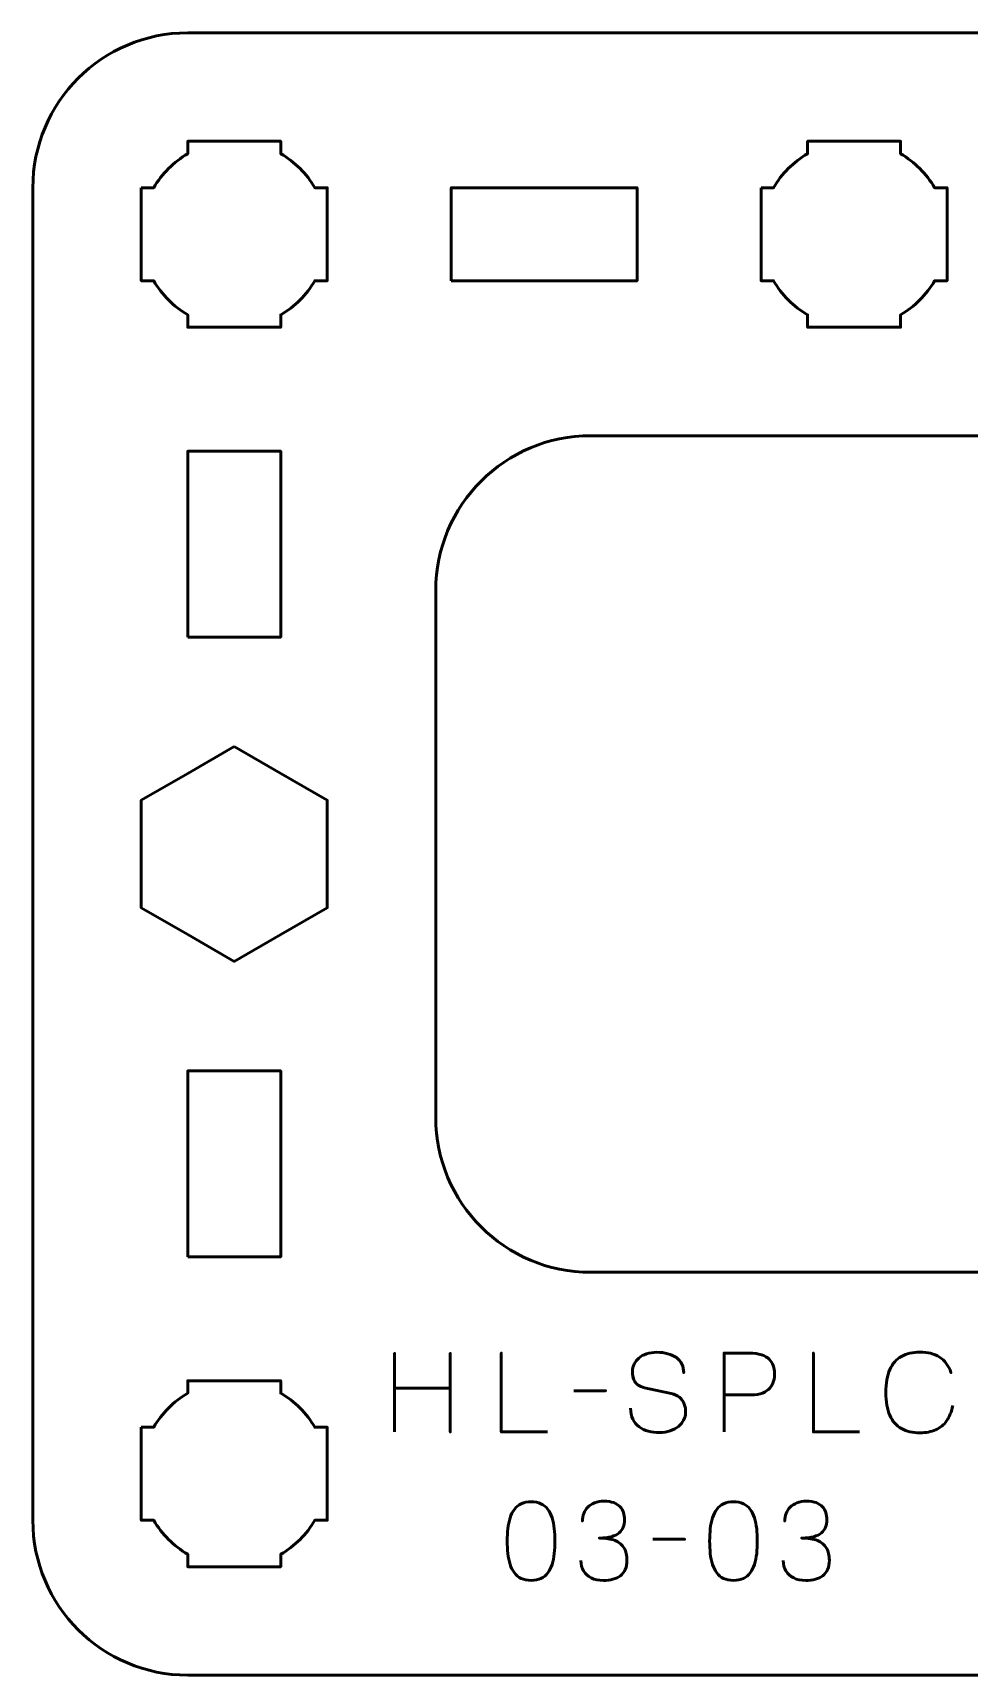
# Model space of a CAD drawing. Header units: centimetres. Extents: x -13.15 to -7.85, y -17.5 to -12.2.
# Drawn here: x -13.15 to -10.13, y -17.5 to -12.2 of the extents above; entities that cross this region are included whole.
import ezdxf

# ---------------------------------------------------------------- set-up
doc = ezdxf.new("R2010")
doc.units = ezdxf.units.CM
doc.header["$MEASUREMENT"] = 0
doc.layers.add('Layer 1', color=7, linetype='Continuous')

msp = doc.modelspace()

# ---------------------------------------------------------------- linework, layer by layer
at = {"layer": 'Layer 1', "lineweight": 53}
for points in [[(-12.65, -14.15), (-12.35, -14.15), (-12.35, -13.55), (-12.65, -13.55), (-12.65, -14.15)], [(-12.65, -16.15), (-12.35, -16.15), (-12.35, -15.55), (-12.65, -15.55), (-12.65, -16.15)]]:
    msp.add_lwpolyline(points, close=True, dxfattribs=at)
for points, knots in [([(-13.15, -17), (-13.15, -17), (-13.15, -12.7), (-13.15, -12.7), (-13.15, -12.7), (-13.15, -12.42391), (-12.92609, -12.2), (-12.65, -12.2), (-12.65, -12.2), (-12.65, -12.2), (-8.35, -12.2), (-8.35, -12.2), (-8.35, -12.2), (-8.07391, -12.2), (-7.85, -12.42391), (-7.85, -12.7), (-7.85, -12.7), (-7.85, -12.7), (-7.85, -17), (-7.85, -17), (-7.85, -17), (-7.85, -17.27609), (-8.07391, -17.5), (-8.35, -17.5), (-8.35, -17.5), (-8.35, -17.5), (-9.35, -17.5), (-9.35, -17.5), (-9.35, -17.5), (-9.35, -17.5), (-9.35, -17.035), (-9.35, -17.035), (-9.35, -17.035), (-9.35, -17.035), (-9.31, -17.035), (-9.31, -17.035), (-9.31, -17.035), (-9.31, -17.035), (-9.31, -16.935), (-9.31, -16.935), (-9.31, -16.935), (-9.31, -16.935), (-9.45, -16.935), (-9.45, -16.935), (-9.45, -16.935), (-9.45, -16.935), (-9.45, -16.2), (-9.45, -16.2), (-9.45, -16.2), (-9.45, -16.2), (-9.15, -16.2), (-9.15, -16.2), (-9.15, -16.2), (-9.15, -16.2), (-9.15, -16.935), (-9.15, -16.935), (-9.15, -16.935), (-9.15, -16.935), (-8.9, -16.935), (-8.9, -16.935), (-8.9, -16.935), (-8.9, -16.935), (-8.9, -15.8), (-8.9, -15.8), (-8.9, -15.8), (-8.9, -15.8), (-9.15, -15.8), (-9.15, -15.8), (-9.15, -15.8), (-9.15, -15.8), (-9.15, -14), (-9.15, -14), (-9.15, -14), (-9.15, -13.72391), (-9.37391, -13.5), (-9.65, -13.5), (-9.65, -13.5), (-9.65, -13.5), (-11.35, -13.5), (-11.35, -13.5), (-11.35, -13.5), (-11.62609, -13.5), (-11.85, -13.72391), (-11.85, -14), (-11.85, -14), (-11.85, -14), (-11.85, -15.7), (-11.85, -15.7), (-11.85, -15.7), (-11.85, -15.97609), (-11.62609, -16.2), (-11.35, -16.2), (-11.35, -16.2), (-11.35, -16.2), (-9.65, -16.2), (-9.65, -16.2), (-9.65, -16.2), (-9.65, -16.2), (-9.55, -16.2), (-9.55, -16.2), (-9.55, -16.2), (-9.55, -16.2), (-9.55, -16.935), (-9.55, -16.935), (-9.55, -16.935), (-9.55, -16.935), (-9.69, -16.935), (-9.69, -16.935), (-9.69, -16.935), (-9.69, -16.935), (-9.69, -17.035), (-9.69, -17.035), (-9.69, -17.035), (-9.69, -17.035), (-9.65, -17.035), (-9.65, -17.035), (-9.65, -17.035), (-9.65, -17.035), (-9.65, -17.5), (-9.65, -17.5), (-9.65, -17.5), (-9.65, -17.5), (-12.65, -17.5), (-12.65, -17.5), (-12.65, -17.5), (-12.92609, -17.5), (-13.15, -17.27609), (-13.15, -17)], [0, 0, 0, 0, 0.03125, 0.03125, 0.03125, 0.03125, 0.0625, 0.0625, 0.0625, 0.0625, 0.09375, 0.09375, 0.09375, 0.09375, 0.125, 0.125, 0.125, 0.125, 0.15625, 0.15625, 0.15625, 0.15625, 0.1875, 0.1875, 0.1875, 0.1875, 0.21875, 0.21875, 0.21875, 0.21875, 0.25, 0.25, 0.25, 0.25, 0.28125, 0.28125, 0.28125, 0.28125, 0.3125, 0.3125, 0.3125, 0.3125, 0.34375, 0.34375, 0.34375, 0.34375, 0.375, 0.375, 0.375, 0.375, 0.40625, 0.40625, 0.40625, 0.40625, 0.4375, 0.4375, 0.4375, 0.4375, 0.46875, 0.46875, 0.46875, 0.46875, 0.5, 0.5, 0.5, 0.5, 0.53125, 0.53125, 0.53125, 0.53125, 0.5625, 0.5625, 0.5625, 0.5625, 0.59375, 0.59375, 0.59375, 0.59375, 0.625, 0.625, 0.625, 0.625, 0.65625, 0.65625, 0.65625, 0.65625, 0.6875, 0.6875, 0.6875, 0.6875, 0.71875, 0.71875, 0.71875, 0.71875, 0.75, 0.75, 0.75, 0.75, 0.78125, 0.78125, 0.78125, 0.78125, 0.8125, 0.8125, 0.8125, 0.8125, 0.84375, 0.84375, 0.84375, 0.84375, 0.875, 0.875, 0.875, 0.875, 0.90625, 0.90625, 0.90625, 0.90625, 0.9375, 0.9375, 0.9375, 0.9375, 0.96875, 0.96875, 0.96875, 0.96875, 1, 1, 1, 1]), ([(-12.8, -12.7), (-12.8, -12.7), (-12.75985, -12.7), (-12.75985, -12.7), (-12.75985, -12.7), (-12.7335, -12.65447), (-12.69553, -12.6165), (-12.65, -12.59015), (-12.65, -12.59015), (-12.65, -12.59015), (-12.65, -12.55), (-12.65, -12.55), (-12.65, -12.55), (-12.65, -12.55), (-12.5, -12.55), (-12.5, -12.55), (-12.5, -12.55), (-12.5, -12.55), (-12.35, -12.55), (-12.35, -12.55), (-12.35, -12.55), (-12.35, -12.55), (-12.35, -12.59015), (-12.35, -12.59015), (-12.35, -12.59015), (-12.30447, -12.6165), (-12.2665, -12.65447), (-12.24015, -12.7), (-12.24015, -12.7), (-12.24015, -12.7), (-12.2, -12.7), (-12.2, -12.7), (-12.2, -12.7), (-12.2, -12.7), (-12.2, -12.85), (-12.2, -12.85), (-12.2, -12.85), (-12.2, -12.85), (-12.2, -13), (-12.2, -13), (-12.2, -13), (-12.2, -13), (-12.24015, -13), (-12.24015, -13), (-12.24015, -13), (-12.2665, -13.04553), (-12.30447, -13.0835), (-12.35, -13.10985), (-12.35, -13.10985), (-12.35, -13.10985), (-12.35, -13.15), (-12.35, -13.15), (-12.35, -13.15), (-12.35, -13.15), (-12.5, -13.15), (-12.5, -13.15), (-12.5, -13.15), (-12.5, -13.15), (-12.65, -13.15), (-12.65, -13.15), (-12.65, -13.15), (-12.65, -13.15), (-12.65, -13.10985), (-12.65, -13.10985), (-12.65, -13.10985), (-12.69553, -13.0835), (-12.7335, -13.04553), (-12.75985, -13), (-12.75985, -13), (-12.75985, -13), (-12.8, -13), (-12.8, -13), (-12.8, -13), (-12.8, -13), (-12.8, -12.85), (-12.8, -12.85), (-12.8, -12.85), (-12.8, -12.85), (-12.8, -12.7), (-12.8, -12.7)], [0, 0, 0, 0, 0.05, 0.05, 0.05, 0.05, 0.1, 0.1, 0.1, 0.1, 0.15, 0.15, 0.15, 0.15, 0.2, 0.2, 0.2, 0.2, 0.25, 0.25, 0.25, 0.25, 0.3, 0.3, 0.3, 0.3, 0.35, 0.35, 0.35, 0.35, 0.4, 0.4, 0.4, 0.4, 0.45, 0.45, 0.45, 0.45, 0.5, 0.5, 0.5, 0.5, 0.55, 0.55, 0.55, 0.55, 0.6, 0.6, 0.6, 0.6, 0.65, 0.65, 0.65, 0.65, 0.7, 0.7, 0.7, 0.7, 0.75, 0.75, 0.75, 0.75, 0.8, 0.8, 0.8, 0.8, 0.85, 0.85, 0.85, 0.85, 0.9, 0.9, 0.9, 0.9, 0.95, 0.95, 0.95, 0.95, 1, 1, 1, 1]), ([(-10.8, -12.7), (-10.8, -12.7), (-10.75985, -12.7), (-10.75985, -12.7), (-10.75985, -12.7), (-10.7335, -12.65447), (-10.69553, -12.6165), (-10.65, -12.59015), (-10.65, -12.59015), (-10.65, -12.59015), (-10.65, -12.55), (-10.65, -12.55), (-10.65, -12.55), (-10.65, -12.55), (-10.5, -12.55), (-10.5, -12.55), (-10.5, -12.55), (-10.5, -12.55), (-10.35, -12.55), (-10.35, -12.55), (-10.35, -12.55), (-10.35, -12.55), (-10.35, -12.59015), (-10.35, -12.59015), (-10.35, -12.59015), (-10.30447, -12.6165), (-10.2665, -12.65447), (-10.24015, -12.7), (-10.24015, -12.7), (-10.24015, -12.7), (-10.2, -12.7), (-10.2, -12.7), (-10.2, -12.7), (-10.2, -12.7), (-10.2, -12.85), (-10.2, -12.85), (-10.2, -12.85), (-10.2, -12.85), (-10.2, -13), (-10.2, -13), (-10.2, -13), (-10.2, -13), (-10.24015, -13), (-10.24015, -13), (-10.24015, -13), (-10.2665, -13.04553), (-10.30447, -13.0835), (-10.35, -13.10985), (-10.35, -13.10985), (-10.35, -13.10985), (-10.35, -13.15), (-10.35, -13.15), (-10.35, -13.15), (-10.35, -13.15), (-10.5, -13.15), (-10.5, -13.15), (-10.5, -13.15), (-10.5, -13.15), (-10.65, -13.15), (-10.65, -13.15), (-10.65, -13.15), (-10.65, -13.15), (-10.65, -13.10985), (-10.65, -13.10985), (-10.65, -13.10985), (-10.69553, -13.0835), (-10.7335, -13.04553), (-10.75985, -13), (-10.75985, -13), (-10.75985, -13), (-10.8, -13), (-10.8, -13), (-10.8, -13), (-10.8, -13), (-10.8, -12.85), (-10.8, -12.85), (-10.8, -12.85), (-10.8, -12.85), (-10.8, -12.7), (-10.8, -12.7)], [0, 0, 0, 0, 0.05, 0.05, 0.05, 0.05, 0.1, 0.1, 0.1, 0.1, 0.15, 0.15, 0.15, 0.15, 0.2, 0.2, 0.2, 0.2, 0.25, 0.25, 0.25, 0.25, 0.3, 0.3, 0.3, 0.3, 0.35, 0.35, 0.35, 0.35, 0.4, 0.4, 0.4, 0.4, 0.45, 0.45, 0.45, 0.45, 0.5, 0.5, 0.5, 0.5, 0.55, 0.55, 0.55, 0.55, 0.6, 0.6, 0.6, 0.6, 0.65, 0.65, 0.65, 0.65, 0.7, 0.7, 0.7, 0.7, 0.75, 0.75, 0.75, 0.75, 0.8, 0.8, 0.8, 0.8, 0.85, 0.85, 0.85, 0.85, 0.9, 0.9, 0.9, 0.9, 0.95, 0.95, 0.95, 0.95, 1, 1, 1, 1]), ([(-11.8, -13), (-11.8, -13), (-11.8, -12.7), (-11.8, -12.7), (-11.8, -12.7), (-11.8, -12.7), (-11.2, -12.7), (-11.2, -12.7), (-11.2, -12.7), (-11.2, -12.7), (-11.2, -13), (-11.2, -13), (-11.2, -13), (-11.2, -13), (-11.8, -13), (-11.8, -13)], [0, 0, 0, 0, 0.25, 0.25, 0.25, 0.25, 0.5, 0.5, 0.5, 0.5, 0.75, 0.75, 0.75, 0.75, 1, 1, 1, 1]), ([(-12.5, -14.50359), (-12.5, -14.50359), (-12.35, -14.59019), (-12.35, -14.59019), (-12.35, -14.59019), (-12.35, -14.59019), (-12.2, -14.67679), (-12.2, -14.67679), (-12.2, -14.67679), (-12.2, -14.67679), (-12.2, -14.85), (-12.2, -14.85), (-12.2, -14.85), (-12.2, -14.85), (-12.2, -15.02321), (-12.2, -15.02321), (-12.2, -15.02321), (-12.2, -15.02321), (-12.35, -15.10981), (-12.35, -15.10981), (-12.35, -15.10981), (-12.35, -15.10981), (-12.5, -15.19641), (-12.5, -15.19641), (-12.5, -15.19641), (-12.5, -15.19641), (-12.65, -15.10981), (-12.65, -15.10981), (-12.65, -15.10981), (-12.65, -15.10981), (-12.8, -15.02321), (-12.8, -15.02321), (-12.8, -15.02321), (-12.8, -15.02321), (-12.8, -14.85), (-12.8, -14.85), (-12.8, -14.85), (-12.8, -14.85), (-12.8, -14.67679), (-12.8, -14.67679), (-12.8, -14.67679), (-12.8, -14.67679), (-12.65, -14.59019), (-12.65, -14.59019), (-12.65, -14.59019), (-12.65, -14.59019), (-12.5, -14.50359), (-12.5, -14.50359)], [0, 0, 0, 0, 0.0833333, 0.0833333, 0.0833333, 0.0833333, 0.1666667, 0.1666667, 0.1666667, 0.1666667, 0.25, 0.25, 0.25, 0.25, 0.3333333, 0.3333333, 0.3333333, 0.3333333, 0.4166667, 0.4166667, 0.4166667, 0.4166667, 0.5, 0.5, 0.5, 0.5, 0.5833333, 0.5833333, 0.5833333, 0.5833333, 0.6666667, 0.6666667, 0.6666667, 0.6666667, 0.75, 0.75, 0.75, 0.75, 0.8333333, 0.8333333, 0.8333333, 0.8333333, 0.9166667, 0.9166667, 0.9166667, 0.9166667, 1, 1, 1, 1]), ([(-12.8, -16.7), (-12.8, -16.7), (-12.75985, -16.7), (-12.75985, -16.7), (-12.75985, -16.7), (-12.7335, -16.65447), (-12.69553, -16.6165), (-12.65, -16.59015), (-12.65, -16.59015), (-12.65, -16.59015), (-12.65, -16.55), (-12.65, -16.55), (-12.65, -16.55), (-12.65, -16.55), (-12.5, -16.55), (-12.5, -16.55), (-12.5, -16.55), (-12.5, -16.55), (-12.35, -16.55), (-12.35, -16.55), (-12.35, -16.55), (-12.35, -16.55), (-12.35, -16.59015), (-12.35, -16.59015), (-12.35, -16.59015), (-12.30447, -16.6165), (-12.2665, -16.65447), (-12.24015, -16.7), (-12.24015, -16.7), (-12.24015, -16.7), (-12.2, -16.7), (-12.2, -16.7), (-12.2, -16.7), (-12.2, -16.7), (-12.2, -16.85), (-12.2, -16.85), (-12.2, -16.85), (-12.2, -16.85), (-12.2, -17), (-12.2, -17), (-12.2, -17), (-12.2, -17), (-12.24015, -17), (-12.24015, -17), (-12.24015, -17), (-12.2665, -17.04553), (-12.30447, -17.0835), (-12.35, -17.10985), (-12.35, -17.10985), (-12.35, -17.10985), (-12.35, -17.15), (-12.35, -17.15), (-12.35, -17.15), (-12.35, -17.15), (-12.5, -17.15), (-12.5, -17.15), (-12.5, -17.15), (-12.5, -17.15), (-12.65, -17.15), (-12.65, -17.15), (-12.65, -17.15), (-12.65, -17.15), (-12.65, -17.10985), (-12.65, -17.10985), (-12.65, -17.10985), (-12.69553, -17.0835), (-12.7335, -17.04553), (-12.75985, -17), (-12.75985, -17), (-12.75985, -17), (-12.8, -17), (-12.8, -17), (-12.8, -17), (-12.8, -17), (-12.8, -16.85), (-12.8, -16.85), (-12.8, -16.85), (-12.8, -16.85), (-12.8, -16.7), (-12.8, -16.7)], [0, 0, 0, 0, 0.05, 0.05, 0.05, 0.05, 0.1, 0.1, 0.1, 0.1, 0.15, 0.15, 0.15, 0.15, 0.2, 0.2, 0.2, 0.2, 0.25, 0.25, 0.25, 0.25, 0.3, 0.3, 0.3, 0.3, 0.35, 0.35, 0.35, 0.35, 0.4, 0.4, 0.4, 0.4, 0.45, 0.45, 0.45, 0.45, 0.5, 0.5, 0.5, 0.5, 0.55, 0.55, 0.55, 0.55, 0.6, 0.6, 0.6, 0.6, 0.65, 0.65, 0.65, 0.65, 0.7, 0.7, 0.7, 0.7, 0.75, 0.75, 0.75, 0.75, 0.8, 0.8, 0.8, 0.8, 0.85, 0.85, 0.85, 0.85, 0.9, 0.9, 0.9, 0.9, 0.95, 0.95, 0.95, 0.95, 1, 1, 1, 1])]:
    msp.add_open_spline(points, degree=3, knots=knots, dxfattribs=at)
at = {"layer": 'Layer 1', "color": 5, "lineweight": 53}
for points, knots in [([(-11.98253, -16.71494), (-11.98253, -16.71494), (-11.98253, -16.57418), (-11.98253, -16.57418), (-11.98253, -16.57418), (-11.98253, -16.57418), (-11.80296, -16.57418), (-11.80296, -16.57418), (-11.80296, -16.57418), (-11.80296, -16.57418), (-11.80296, -16.71494), (-11.80296, -16.71494), (-11.80296, -16.71494), (-11.80296, -16.71494), (-11.80296, -16.46094), (-11.80296, -16.46094), (-11.80296, -16.46094), (-11.80296, -16.46094), (-11.80296, -16.57418), (-11.80296, -16.57418), (-11.80296, -16.57418), (-11.80296, -16.57418), (-11.98253, -16.57418), (-11.98253, -16.57418), (-11.98253, -16.57418), (-11.98253, -16.57418), (-11.98253, -16.46094), (-11.98253, -16.46094), (-11.98253, -16.46094), (-11.98253, -16.46094), (-11.98253, -16.71494), (-11.98253, -16.71494)], [0, 0, 0, 0, 0.125, 0.125, 0.125, 0.125, 0.25, 0.25, 0.25, 0.25, 0.375, 0.375, 0.375, 0.375, 0.5, 0.5, 0.5, 0.5, 0.625, 0.625, 0.625, 0.625, 0.75, 0.75, 0.75, 0.75, 0.875, 0.875, 0.875, 0.875, 1, 1, 1, 1]), ([(-11.4897, -16.71494), (-11.4897, -16.71494), (-11.63822, -16.71494), (-11.63822, -16.71494), (-11.63822, -16.71494), (-11.63822, -16.71494), (-11.63822, -16.46059), (-11.63822, -16.46059), (-11.63822, -16.46059), (-11.63822, -16.46059), (-11.63822, -16.71494), (-11.63822, -16.71494), (-11.63822, -16.71494), (-11.63822, -16.71494), (-11.4897, -16.71494), (-11.4897, -16.71494)], [0, 0, 0, 0, 0.25, 0.25, 0.25, 0.25, 0.5, 0.5, 0.5, 0.5, 0.75, 0.75, 0.75, 0.75, 1, 1, 1, 1]), ([(-11.22123, -16.63803), (-11.22111, -16.65209), (-11.21864, -16.66414), (-11.2137, -16.67419), (-11.2137, -16.67419), (-11.20882, -16.68419), (-11.202, -16.69236), (-11.19342, -16.69871), (-11.19342, -16.69871), (-11.18478, -16.705), (-11.17484, -16.70965), (-11.16361, -16.71265), (-11.16361, -16.71265), (-11.15244, -16.71559), (-11.14044, -16.71706), (-11.12774, -16.71706), (-11.12774, -16.71706), (-11.11493, -16.717), (-11.1034, -16.71512), (-11.09311, -16.71153), (-11.09311, -16.71153), (-11.08288, -16.70794), (-11.07412, -16.70312), (-11.06677, -16.69707), (-11.06677, -16.69707), (-11.05948, -16.69101), (-11.05384, -16.68425), (-11.04984, -16.67672), (-11.04984, -16.67672), (-11.04584, -16.6692), (-11.04372, -16.66149), (-11.04343, -16.65356), (-11.04343, -16.65356), (-11.04308, -16.64315), (-11.0446, -16.63362), (-11.04796, -16.62504), (-11.04796, -16.62504), (-11.05131, -16.61646), (-11.05648, -16.60928), (-11.06348, -16.6034), (-11.06348, -16.6034), (-11.07042, -16.59752), (-11.07918, -16.59341), (-11.08964, -16.59111), (-11.08964, -16.59111), (-11.08964, -16.59111), (-11.17607, -16.57242), (-11.17607, -16.57242), (-11.17607, -16.57242), (-11.18419, -16.57071), (-11.19118, -16.56783), (-11.19695, -16.56383), (-11.19695, -16.56383), (-11.20271, -16.55978), (-11.20718, -16.55419), (-11.21023, -16.54702), (-11.21023, -16.54702), (-11.21329, -16.5399), (-11.21488, -16.53085), (-11.21488, -16.51985), (-11.21488, -16.51985), (-11.21488, -16.5115), (-11.21317, -16.50362), (-11.20971, -16.49622), (-11.20971, -16.49622), (-11.2063, -16.48881), (-11.20124, -16.48228), (-11.19459, -16.47652), (-11.19459, -16.47652), (-11.18795, -16.47082), (-11.17972, -16.46635), (-11.16996, -16.46311), (-11.16996, -16.46311), (-11.16014, -16.45982), (-11.14891, -16.45817), (-11.13621, -16.45812), (-11.13621, -16.45812), (-11.12345, -16.45812), (-11.11175, -16.45959), (-11.10105, -16.46253), (-11.10105, -16.46253), (-11.09041, -16.46547), (-11.08118, -16.4697), (-11.07341, -16.47534), (-11.07341, -16.47534), (-11.06565, -16.48099), (-11.05966, -16.48793), (-11.05554, -16.49604), (-11.05554, -16.49604), (-11.05142, -16.50421), (-11.04948, -16.51356), (-11.04978, -16.52409), (-11.04978, -16.52409), (-11.04948, -16.51356), (-11.05142, -16.50421), (-11.05554, -16.49604), (-11.05554, -16.49604), (-11.05966, -16.48793), (-11.06565, -16.48099), (-11.07341, -16.47534), (-11.07341, -16.47534), (-11.08118, -16.4697), (-11.09041, -16.46547), (-11.10105, -16.46253), (-11.10105, -16.46253), (-11.11175, -16.45959), (-11.12345, -16.45812), (-11.13621, -16.45812), (-11.13621, -16.45812), (-11.14891, -16.45817), (-11.16014, -16.45982), (-11.16996, -16.46311), (-11.16996, -16.46311), (-11.17972, -16.46635), (-11.18795, -16.47082), (-11.19459, -16.47652), (-11.19459, -16.47652), (-11.20124, -16.48228), (-11.2063, -16.48881), (-11.20971, -16.49622), (-11.20971, -16.49622), (-11.21317, -16.50362), (-11.21488, -16.5115), (-11.21488, -16.51985), (-11.21488, -16.51985), (-11.21488, -16.53085), (-11.21335, -16.5399), (-11.21041, -16.54696), (-11.21041, -16.54696), (-11.20741, -16.55407), (-11.203, -16.5596), (-11.19724, -16.56366), (-11.19724, -16.56366), (-11.19148, -16.56765), (-11.18442, -16.57059), (-11.17607, -16.57242), (-11.17607, -16.57242), (-11.17607, -16.57242), (-11.08964, -16.59111), (-11.08964, -16.59111), (-11.08964, -16.59111), (-11.07894, -16.59341), (-11.07012, -16.59752), (-11.06318, -16.6034), (-11.06318, -16.6034), (-11.05619, -16.60928), (-11.05107, -16.61646), (-11.04778, -16.62504), (-11.04778, -16.62504), (-11.04455, -16.63362), (-11.04308, -16.64315), (-11.04343, -16.65356), (-11.04343, -16.65356), (-11.04372, -16.66149), (-11.04584, -16.6692), (-11.04984, -16.67672), (-11.04984, -16.67672), (-11.05384, -16.68425), (-11.05948, -16.69101), (-11.06677, -16.69707), (-11.06677, -16.69707), (-11.07412, -16.70312), (-11.08288, -16.70794), (-11.09311, -16.71153), (-11.09311, -16.71153), (-11.1034, -16.71512), (-11.11493, -16.717), (-11.12774, -16.71706), (-11.12774, -16.71706), (-11.14044, -16.71706), (-11.15244, -16.71559), (-11.16361, -16.71265), (-11.16361, -16.71265), (-11.17484, -16.70965), (-11.18478, -16.705), (-11.19342, -16.69871), (-11.19342, -16.69871), (-11.202, -16.69236), (-11.20882, -16.68419), (-11.2137, -16.67419), (-11.2137, -16.67419), (-11.21864, -16.66414), (-11.22111, -16.65209), (-11.22123, -16.63803)], [0, 0, 0, 0, 0.0217391, 0.0217391, 0.0217391, 0.0217391, 0.0434783, 0.0434783, 0.0434783, 0.0434783, 0.0652174, 0.0652174, 0.0652174, 0.0652174, 0.0869565, 0.0869565, 0.0869565, 0.0869565, 0.1086957, 0.1086957, 0.1086957, 0.1086957, 0.1304348, 0.1304348, 0.1304348, 0.1304348, 0.1521739, 0.1521739, 0.1521739, 0.1521739, 0.173913, 0.173913, 0.173913, 0.173913, 0.1956522, 0.1956522, 0.1956522, 0.1956522, 0.2173913, 0.2173913, 0.2173913, 0.2173913, 0.2391304, 0.2391304, 0.2391304, 0.2391304, 0.2608696, 0.2608696, 0.2608696, 0.2608696, 0.2826087, 0.2826087, 0.2826087, 0.2826087, 0.3043478, 0.3043478, 0.3043478, 0.3043478, 0.326087, 0.326087, 0.326087, 0.326087, 0.3478261, 0.3478261, 0.3478261, 0.3478261, 0.3695652, 0.3695652, 0.3695652, 0.3695652, 0.3913043, 0.3913043, 0.3913043, 0.3913043, 0.4130435, 0.4130435, 0.4130435, 0.4130435, 0.4347826, 0.4347826, 0.4347826, 0.4347826, 0.4565217, 0.4565217, 0.4565217, 0.4565217, 0.4782609, 0.4782609, 0.4782609, 0.4782609, 0.5, 0.5, 0.5, 0.5, 0.5217391, 0.5217391, 0.5217391, 0.5217391, 0.5434783, 0.5434783, 0.5434783, 0.5434783, 0.5652174, 0.5652174, 0.5652174, 0.5652174, 0.5869565, 0.5869565, 0.5869565, 0.5869565, 0.6086957, 0.6086957, 0.6086957, 0.6086957, 0.6304348, 0.6304348, 0.6304348, 0.6304348, 0.6521739, 0.6521739, 0.6521739, 0.6521739, 0.673913, 0.673913, 0.673913, 0.673913, 0.6956522, 0.6956522, 0.6956522, 0.6956522, 0.7173913, 0.7173913, 0.7173913, 0.7173913, 0.7391304, 0.7391304, 0.7391304, 0.7391304, 0.7608696, 0.7608696, 0.7608696, 0.7608696, 0.7826087, 0.7826087, 0.7826087, 0.7826087, 0.8043478, 0.8043478, 0.8043478, 0.8043478, 0.826087, 0.826087, 0.826087, 0.826087, 0.8478261, 0.8478261, 0.8478261, 0.8478261, 0.8695652, 0.8695652, 0.8695652, 0.8695652, 0.8913043, 0.8913043, 0.8913043, 0.8913043, 0.9130435, 0.9130435, 0.9130435, 0.9130435, 0.9347826, 0.9347826, 0.9347826, 0.9347826, 0.9565217, 0.9565217, 0.9565217, 0.9565217, 0.9782609, 0.9782609, 0.9782609, 0.9782609, 1, 1, 1, 1]), ([(-10.9196, -16.71494), (-10.9196, -16.71494), (-10.9196, -16.46059), (-10.9196, -16.46059), (-10.9196, -16.46059), (-10.9196, -16.46059), (-10.83846, -16.46059), (-10.83846, -16.46059), (-10.83846, -16.46059), (-10.82223, -16.46064), (-10.80889, -16.46247), (-10.79836, -16.46599), (-10.79836, -16.46599), (-10.78789, -16.46946), (-10.77966, -16.47429), (-10.77372, -16.4804), (-10.77372, -16.4804), (-10.76779, -16.48646), (-10.76355, -16.49339), (-10.76097, -16.50121), (-10.76097, -16.50121), (-10.75844, -16.50903), (-10.75697, -16.51721), (-10.75662, -16.52585), (-10.75662, -16.52585), (-10.7562, -16.53449), (-10.7572, -16.54296), (-10.75955, -16.55119), (-10.75955, -16.55119), (-10.76197, -16.55942), (-10.76602, -16.56689), (-10.77184, -16.57359), (-10.77184, -16.57359), (-10.77761, -16.5803), (-10.78543, -16.58565), (-10.79524, -16.58959), (-10.79524, -16.58959), (-10.80506, -16.59358), (-10.81723, -16.59558), (-10.83176, -16.5957), (-10.83176, -16.5957), (-10.83176, -16.5957), (-10.9196, -16.5957), (-10.9196, -16.5957), (-10.9196, -16.5957), (-10.9196, -16.5957), (-10.83176, -16.5957), (-10.83176, -16.5957), (-10.83176, -16.5957), (-10.81753, -16.59558), (-10.80548, -16.59358), (-10.79571, -16.58959), (-10.79571, -16.58959), (-10.7859, -16.58565), (-10.77808, -16.5803), (-10.7722, -16.57359), (-10.7722, -16.57359), (-10.76638, -16.56689), (-10.7622, -16.55942), (-10.75973, -16.55119), (-10.75973, -16.55119), (-10.75726, -16.54296), (-10.7562, -16.53449), (-10.75662, -16.52585), (-10.75662, -16.52585), (-10.75697, -16.51721), (-10.75844, -16.50903), (-10.76108, -16.50121), (-10.76108, -16.50121), (-10.76367, -16.49339), (-10.76802, -16.48646), (-10.77396, -16.4804), (-10.77396, -16.4804), (-10.77996, -16.47429), (-10.78819, -16.46946), (-10.79865, -16.46599), (-10.79865, -16.46599), (-10.80918, -16.46247), (-10.82241, -16.46064), (-10.83846, -16.46059), (-10.83846, -16.46059), (-10.83846, -16.46059), (-10.9196, -16.46059), (-10.9196, -16.46059), (-10.9196, -16.46059), (-10.9196, -16.46059), (-10.9196, -16.71494), (-10.9196, -16.71494)], [0, 0, 0, 0, 0.0454545, 0.0454545, 0.0454545, 0.0454545, 0.0909091, 0.0909091, 0.0909091, 0.0909091, 0.1363636, 0.1363636, 0.1363636, 0.1363636, 0.1818182, 0.1818182, 0.1818182, 0.1818182, 0.2272727, 0.2272727, 0.2272727, 0.2272727, 0.2727273, 0.2727273, 0.2727273, 0.2727273, 0.3181818, 0.3181818, 0.3181818, 0.3181818, 0.3636364, 0.3636364, 0.3636364, 0.3636364, 0.4090909, 0.4090909, 0.4090909, 0.4090909, 0.4545455, 0.4545455, 0.4545455, 0.4545455, 0.5, 0.5, 0.5, 0.5, 0.5454545, 0.5454545, 0.5454545, 0.5454545, 0.5909091, 0.5909091, 0.5909091, 0.5909091, 0.6363636, 0.6363636, 0.6363636, 0.6363636, 0.6818182, 0.6818182, 0.6818182, 0.6818182, 0.7272727, 0.7272727, 0.7272727, 0.7272727, 0.7727273, 0.7727273, 0.7727273, 0.7727273, 0.8181818, 0.8181818, 0.8181818, 0.8181818, 0.8636364, 0.8636364, 0.8636364, 0.8636364, 0.9090909, 0.9090909, 0.9090909, 0.9090909, 0.9545455, 0.9545455, 0.9545455, 0.9545455, 1, 1, 1, 1]), ([(-10.48251, -16.71494), (-10.48251, -16.71494), (-10.63103, -16.71494), (-10.63103, -16.71494), (-10.63103, -16.71494), (-10.63103, -16.71494), (-10.63103, -16.46059), (-10.63103, -16.46059), (-10.63103, -16.46059), (-10.63103, -16.46059), (-10.63103, -16.71494), (-10.63103, -16.71494), (-10.63103, -16.71494), (-10.63103, -16.71494), (-10.48251, -16.71494), (-10.48251, -16.71494)], [0, 0, 0, 0, 0.25, 0.25, 0.25, 0.25, 0.5, 0.5, 0.5, 0.5, 0.75, 0.75, 0.75, 0.75, 1, 1, 1, 1]), ([(-10.18159, -16.62957), (-10.18535, -16.64973), (-10.19194, -16.66637), (-10.20117, -16.67943), (-10.20117, -16.67943), (-10.21046, -16.69242), (-10.22233, -16.70206), (-10.2368, -16.70835), (-10.2368, -16.70835), (-10.2512, -16.71465), (-10.26814, -16.71782), (-10.28742, -16.71776), (-10.28742, -16.71776), (-10.31088, -16.71782), (-10.33081, -16.71329), (-10.34716, -16.70406), (-10.34716, -16.70406), (-10.36351, -16.69489), (-10.37597, -16.68072), (-10.38455, -16.66149), (-10.38455, -16.66149), (-10.39314, -16.64227), (-10.39743, -16.61763), (-10.39749, -16.58759), (-10.39749, -16.58759), (-10.39743, -16.55766), (-10.39314, -16.53308), (-10.38455, -16.51386), (-10.38455, -16.51386), (-10.37597, -16.49463), (-10.36351, -16.4804), (-10.34716, -16.47117), (-10.34716, -16.47117), (-10.33081, -16.46194), (-10.31088, -16.45735), (-10.28742, -16.45741), (-10.28742, -16.45741), (-10.26232, -16.45735), (-10.24127, -16.4627), (-10.22433, -16.47346), (-10.22433, -16.47346), (-10.20746, -16.48422), (-10.19505, -16.50086), (-10.18723, -16.52338), (-10.18723, -16.52338), (-10.19505, -16.50086), (-10.20746, -16.48422), (-10.22433, -16.47346), (-10.22433, -16.47346), (-10.24127, -16.4627), (-10.26232, -16.45735), (-10.28742, -16.45741), (-10.28742, -16.45741), (-10.31088, -16.45735), (-10.33081, -16.46194), (-10.34716, -16.47117), (-10.34716, -16.47117), (-10.36351, -16.4804), (-10.37597, -16.49463), (-10.38455, -16.51386), (-10.38455, -16.51386), (-10.39314, -16.53308), (-10.39743, -16.55766), (-10.39749, -16.58759), (-10.39749, -16.58759), (-10.39743, -16.61763), (-10.39314, -16.64227), (-10.38455, -16.66149), (-10.38455, -16.66149), (-10.37597, -16.68072), (-10.36351, -16.69489), (-10.34716, -16.70406), (-10.34716, -16.70406), (-10.33081, -16.71329), (-10.31088, -16.71782), (-10.28742, -16.71776), (-10.28742, -16.71776), (-10.26814, -16.71782), (-10.2512, -16.71465), (-10.2368, -16.70835), (-10.2368, -16.70835), (-10.22233, -16.70206), (-10.21046, -16.69242), (-10.20117, -16.67943), (-10.20117, -16.67943), (-10.19194, -16.66637), (-10.18535, -16.64973), (-10.18159, -16.62957)], [0, 0, 0, 0, 0.0454545, 0.0454545, 0.0454545, 0.0454545, 0.0909091, 0.0909091, 0.0909091, 0.0909091, 0.1363636, 0.1363636, 0.1363636, 0.1363636, 0.1818182, 0.1818182, 0.1818182, 0.1818182, 0.2272727, 0.2272727, 0.2272727, 0.2272727, 0.2727273, 0.2727273, 0.2727273, 0.2727273, 0.3181818, 0.3181818, 0.3181818, 0.3181818, 0.3636364, 0.3636364, 0.3636364, 0.3636364, 0.4090909, 0.4090909, 0.4090909, 0.4090909, 0.4545455, 0.4545455, 0.4545455, 0.4545455, 0.5, 0.5, 0.5, 0.5, 0.5454545, 0.5454545, 0.5454545, 0.5454545, 0.5909091, 0.5909091, 0.5909091, 0.5909091, 0.6363636, 0.6363636, 0.6363636, 0.6363636, 0.6818182, 0.6818182, 0.6818182, 0.6818182, 0.7272727, 0.7272727, 0.7272727, 0.7272727, 0.7727273, 0.7727273, 0.7727273, 0.7727273, 0.8181818, 0.8181818, 0.8181818, 0.8181818, 0.8636364, 0.8636364, 0.8636364, 0.8636364, 0.9090909, 0.9090909, 0.9090909, 0.9090909, 0.9545455, 0.9545455, 0.9545455, 0.9545455, 1, 1, 1, 1]), ([(-11.40468, -16.58194), (-11.40468, -16.58194), (-11.30202, -16.58194), (-11.30202, -16.58194), (-11.30202, -16.58194), (-11.30202, -16.58194), (-11.40468, -16.58194), (-11.40468, -16.58194)], [0, 0, 0, 0, 0.5, 0.5, 0.5, 0.5, 1, 1, 1, 1]), ([(-11.54208, -17.19436), (-11.52974, -17.1943), (-11.51909, -17.19213), (-11.51022, -17.18789), (-11.51022, -17.18789), (-11.5014, -17.18366), (-11.49405, -17.1776), (-11.48817, -17.1699), (-11.48817, -17.1699), (-11.48235, -17.16214), (-11.47776, -17.15297), (-11.47435, -17.14238), (-11.47435, -17.14238), (-11.471, -17.1318), (-11.46859, -17.12022), (-11.46724, -17.10752), (-11.46724, -17.10752), (-11.46582, -17.09482), (-11.46512, -17.08147), (-11.46518, -17.06736), (-11.46518, -17.06736), (-11.46512, -17.05331), (-11.46582, -17.03996), (-11.46724, -17.02732), (-11.46724, -17.02732), (-11.46859, -17.01468), (-11.471, -17.00304), (-11.47435, -16.99245), (-11.47435, -16.99245), (-11.47776, -16.98193), (-11.48235, -16.97276), (-11.48817, -16.96494), (-11.48817, -16.96494), (-11.49405, -16.95717), (-11.5014, -16.95112), (-11.51022, -16.94688), (-11.51022, -16.94688), (-11.51909, -16.94259), (-11.52974, -16.94042), (-11.54208, -16.94036), (-11.54208, -16.94036), (-11.55443, -16.94042), (-11.56507, -16.94259), (-11.57395, -16.94688), (-11.57395, -16.94688), (-11.58277, -16.95112), (-11.59012, -16.95717), (-11.596, -16.96494), (-11.596, -16.96494), (-11.60182, -16.97276), (-11.60641, -16.98193), (-11.60982, -16.99245), (-11.60982, -16.99245), (-11.61317, -17.00304), (-11.61558, -17.01468), (-11.61693, -17.02732), (-11.61693, -17.02732), (-11.61834, -17.03996), (-11.61905, -17.05331), (-11.61899, -17.06736), (-11.61899, -17.06736), (-11.61905, -17.08147), (-11.61834, -17.09482), (-11.61693, -17.10752), (-11.61693, -17.10752), (-11.61558, -17.12022), (-11.61317, -17.1318), (-11.60982, -17.14238), (-11.60982, -17.14238), (-11.60641, -17.15297), (-11.60182, -17.16214), (-11.596, -17.1699), (-11.596, -17.1699), (-11.59012, -17.1776), (-11.58277, -17.18366), (-11.57395, -17.18789), (-11.57395, -17.18789), (-11.56507, -17.19213), (-11.55443, -17.1943), (-11.54208, -17.19436)], [0, 0, 0, 0, 0.05, 0.05, 0.05, 0.05, 0.1, 0.1, 0.1, 0.1, 0.15, 0.15, 0.15, 0.15, 0.2, 0.2, 0.2, 0.2, 0.25, 0.25, 0.25, 0.25, 0.3, 0.3, 0.3, 0.3, 0.35, 0.35, 0.35, 0.35, 0.4, 0.4, 0.4, 0.4, 0.45, 0.45, 0.45, 0.45, 0.5, 0.5, 0.5, 0.5, 0.55, 0.55, 0.55, 0.55, 0.6, 0.6, 0.6, 0.6, 0.65, 0.65, 0.65, 0.65, 0.7, 0.7, 0.7, 0.7, 0.75, 0.75, 0.75, 0.75, 0.8, 0.8, 0.8, 0.8, 0.85, 0.85, 0.85, 0.85, 0.9, 0.9, 0.9, 0.9, 0.95, 0.95, 0.95, 0.95, 1, 1, 1, 1]), ([(-11.54208, -17.19436), (-11.52974, -17.1943), (-11.51909, -17.19213), (-11.51022, -17.18789), (-11.51022, -17.18789), (-11.5014, -17.18366), (-11.49405, -17.1776), (-11.48817, -17.1699), (-11.48817, -17.1699), (-11.48235, -17.16214), (-11.47776, -17.15297), (-11.47435, -17.14238), (-11.47435, -17.14238), (-11.471, -17.1318), (-11.46859, -17.12022), (-11.46724, -17.10752), (-11.46724, -17.10752), (-11.46582, -17.09482), (-11.46512, -17.08147), (-11.46518, -17.06736), (-11.46518, -17.06736), (-11.46512, -17.05331), (-11.46582, -17.03996), (-11.46724, -17.02732), (-11.46724, -17.02732), (-11.46859, -17.01468), (-11.471, -17.00304), (-11.47435, -16.99245), (-11.47435, -16.99245), (-11.47776, -16.98193), (-11.48235, -16.97276), (-11.48817, -16.96494), (-11.48817, -16.96494), (-11.49405, -16.95717), (-11.5014, -16.95112), (-11.51022, -16.94688), (-11.51022, -16.94688), (-11.51909, -16.94259), (-11.52974, -16.94042), (-11.54208, -16.94036), (-11.54208, -16.94036), (-11.55443, -16.94042), (-11.56507, -16.94259), (-11.57395, -16.94688), (-11.57395, -16.94688), (-11.58277, -16.95112), (-11.59012, -16.95717), (-11.596, -16.96494), (-11.596, -16.96494), (-11.60182, -16.97276), (-11.60641, -16.98193), (-11.60982, -16.99245), (-11.60982, -16.99245), (-11.61317, -17.00304), (-11.61558, -17.01468), (-11.61693, -17.02732), (-11.61693, -17.02732), (-11.61834, -17.03996), (-11.61905, -17.05331), (-11.61899, -17.06736), (-11.61899, -17.06736), (-11.61905, -17.08147), (-11.61834, -17.09482), (-11.61693, -17.10752), (-11.61693, -17.10752), (-11.61558, -17.12022), (-11.61317, -17.1318), (-11.60982, -17.14238), (-11.60982, -17.14238), (-11.60641, -17.15297), (-11.60182, -17.16214), (-11.596, -17.1699), (-11.596, -17.1699), (-11.59012, -17.1776), (-11.58277, -17.18366), (-11.57395, -17.18789), (-11.57395, -17.18789), (-11.56507, -17.19213), (-11.55443, -17.1943), (-11.54208, -17.19436)], [0, 0, 0, 0, 0.05, 0.05, 0.05, 0.05, 0.1, 0.1, 0.1, 0.1, 0.15, 0.15, 0.15, 0.15, 0.2, 0.2, 0.2, 0.2, 0.25, 0.25, 0.25, 0.25, 0.3, 0.3, 0.3, 0.3, 0.35, 0.35, 0.35, 0.35, 0.4, 0.4, 0.4, 0.4, 0.45, 0.45, 0.45, 0.45, 0.5, 0.5, 0.5, 0.5, 0.55, 0.55, 0.55, 0.55, 0.6, 0.6, 0.6, 0.6, 0.65, 0.65, 0.65, 0.65, 0.7, 0.7, 0.7, 0.7, 0.75, 0.75, 0.75, 0.75, 0.8, 0.8, 0.8, 0.8, 0.85, 0.85, 0.85, 0.85, 0.9, 0.9, 0.9, 0.9, 0.95, 0.95, 0.95, 0.95, 1, 1, 1, 1]), ([(-11.38157, -17.13051), (-11.38151, -17.14321), (-11.37857, -17.15426), (-11.37275, -17.16384), (-11.37275, -17.16384), (-11.36693, -17.17337), (-11.35864, -17.18084), (-11.34782, -17.18619), (-11.34782, -17.18619), (-11.337, -17.19154), (-11.32401, -17.19424), (-11.3089, -17.19436), (-11.3089, -17.19436), (-11.29755, -17.19436), (-11.28726, -17.19318), (-11.27791, -17.19071), (-11.27791, -17.19071), (-11.26862, -17.18825), (-11.26063, -17.18442), (-11.25386, -17.17919), (-11.25386, -17.17919), (-11.2471, -17.17396), (-11.24193, -17.1672), (-11.23822, -17.15896), (-11.23822, -17.15896), (-11.23458, -17.15067), (-11.23276, -17.14074), (-11.2327, -17.1291), (-11.2327, -17.1291), (-11.23264, -17.11357), (-11.23581, -17.10046), (-11.2421, -17.08982), (-11.2421, -17.08982), (-11.2484, -17.07918), (-11.25816, -17.07118), (-11.27127, -17.06571), (-11.27127, -17.06571), (-11.28438, -17.06024), (-11.30119, -17.05748), (-11.3216, -17.05748), (-11.3216, -17.05748), (-11.30637, -17.05754), (-11.29361, -17.05613), (-11.2832, -17.05325), (-11.2832, -17.05325), (-11.27285, -17.05037), (-11.26456, -17.04631), (-11.25833, -17.04102), (-11.25833, -17.04102), (-11.2521, -17.03579), (-11.24757, -17.02955), (-11.24487, -17.02238), (-11.24487, -17.02238), (-11.2421, -17.01527), (-11.24075, -17.00745), (-11.24081, -16.99892), (-11.24081, -16.99892), (-11.24075, -16.99039), (-11.24193, -16.98252), (-11.24428, -16.97522), (-11.24428, -16.97522), (-11.24657, -16.96793), (-11.25034, -16.96153), (-11.25545, -16.95606), (-11.25545, -16.95606), (-11.26057, -16.95059), (-11.26733, -16.9463), (-11.27562, -16.94324), (-11.27562, -16.94324), (-11.28397, -16.94018), (-11.29414, -16.93865), (-11.30607, -16.93859), (-11.30607, -16.93859), (-11.31795, -16.93865), (-11.32836, -16.94042), (-11.33718, -16.94383), (-11.33718, -16.94383), (-11.34606, -16.94724), (-11.35335, -16.95188), (-11.35923, -16.95782), (-11.35923, -16.95782), (-11.36505, -16.96376), (-11.3694, -16.97052), (-11.37228, -16.97816), (-11.37228, -16.97816), (-11.37522, -16.98581), (-11.37663, -16.99392), (-11.37663, -17.00245), (-11.37663, -17.00245), (-11.37663, -16.99392), (-11.37522, -16.98581), (-11.37228, -16.97816), (-11.37228, -16.97816), (-11.3694, -16.97052), (-11.36505, -16.96376), (-11.35923, -16.95782), (-11.35923, -16.95782), (-11.35335, -16.95188), (-11.34606, -16.94724), (-11.33718, -16.94383), (-11.33718, -16.94383), (-11.32836, -16.94042), (-11.31795, -16.93865), (-11.30607, -16.93859), (-11.30607, -16.93859), (-11.29414, -16.93865), (-11.28397, -16.94018), (-11.27562, -16.94324), (-11.27562, -16.94324), (-11.26733, -16.9463), (-11.26057, -16.95059), (-11.25545, -16.95606), (-11.25545, -16.95606), (-11.25034, -16.96153), (-11.24657, -16.96793), (-11.24428, -16.97522), (-11.24428, -16.97522), (-11.24193, -16.98252), (-11.24075, -16.99039), (-11.24081, -16.99892), (-11.24081, -16.99892), (-11.24075, -17.00745), (-11.2421, -17.01527), (-11.24487, -17.02238), (-11.24487, -17.02238), (-11.24757, -17.02955), (-11.2521, -17.03579), (-11.25833, -17.04102), (-11.25833, -17.04102), (-11.26456, -17.04631), (-11.27285, -17.05037), (-11.2832, -17.05325), (-11.2832, -17.05325), (-11.29361, -17.05613), (-11.30637, -17.05754), (-11.3216, -17.05748), (-11.3216, -17.05748), (-11.30119, -17.05748), (-11.28438, -17.06024), (-11.27127, -17.06571), (-11.27127, -17.06571), (-11.25816, -17.07118), (-11.2484, -17.07918), (-11.2421, -17.08982), (-11.2421, -17.08982), (-11.23581, -17.10046), (-11.23264, -17.11357), (-11.2327, -17.1291), (-11.2327, -17.1291), (-11.23276, -17.14074), (-11.23458, -17.15067), (-11.23822, -17.15896), (-11.23822, -17.15896), (-11.24193, -17.1672), (-11.2471, -17.17396), (-11.25386, -17.17919), (-11.25386, -17.17919), (-11.26063, -17.18442), (-11.26862, -17.18825), (-11.27791, -17.19071), (-11.27791, -17.19071), (-11.28726, -17.19318), (-11.29755, -17.19436), (-11.3089, -17.19436), (-11.3089, -17.19436), (-11.32401, -17.19424), (-11.337, -17.19154), (-11.34782, -17.18619), (-11.34782, -17.18619), (-11.35864, -17.18084), (-11.36693, -17.17337), (-11.37275, -17.16384), (-11.37275, -17.16384), (-11.37857, -17.15426), (-11.38151, -17.14321), (-11.38157, -17.13051)], [0, 0, 0, 0, 0.0227273, 0.0227273, 0.0227273, 0.0227273, 0.0454545, 0.0454545, 0.0454545, 0.0454545, 0.0681818, 0.0681818, 0.0681818, 0.0681818, 0.0909091, 0.0909091, 0.0909091, 0.0909091, 0.1136364, 0.1136364, 0.1136364, 0.1136364, 0.1363636, 0.1363636, 0.1363636, 0.1363636, 0.1590909, 0.1590909, 0.1590909, 0.1590909, 0.1818182, 0.1818182, 0.1818182, 0.1818182, 0.2045455, 0.2045455, 0.2045455, 0.2045455, 0.2272727, 0.2272727, 0.2272727, 0.2272727, 0.25, 0.25, 0.25, 0.25, 0.2727273, 0.2727273, 0.2727273, 0.2727273, 0.2954545, 0.2954545, 0.2954545, 0.2954545, 0.3181818, 0.3181818, 0.3181818, 0.3181818, 0.3409091, 0.3409091, 0.3409091, 0.3409091, 0.3636364, 0.3636364, 0.3636364, 0.3636364, 0.3863636, 0.3863636, 0.3863636, 0.3863636, 0.4090909, 0.4090909, 0.4090909, 0.4090909, 0.4318182, 0.4318182, 0.4318182, 0.4318182, 0.4545455, 0.4545455, 0.4545455, 0.4545455, 0.4772727, 0.4772727, 0.4772727, 0.4772727, 0.5, 0.5, 0.5, 0.5, 0.5227273, 0.5227273, 0.5227273, 0.5227273, 0.5454545, 0.5454545, 0.5454545, 0.5454545, 0.5681818, 0.5681818, 0.5681818, 0.5681818, 0.5909091, 0.5909091, 0.5909091, 0.5909091, 0.6136364, 0.6136364, 0.6136364, 0.6136364, 0.6363636, 0.6363636, 0.6363636, 0.6363636, 0.6590909, 0.6590909, 0.6590909, 0.6590909, 0.6818182, 0.6818182, 0.6818182, 0.6818182, 0.7045455, 0.7045455, 0.7045455, 0.7045455, 0.7272727, 0.7272727, 0.7272727, 0.7272727, 0.75, 0.75, 0.75, 0.75, 0.7727273, 0.7727273, 0.7727273, 0.7727273, 0.7954545, 0.7954545, 0.7954545, 0.7954545, 0.8181818, 0.8181818, 0.8181818, 0.8181818, 0.8409091, 0.8409091, 0.8409091, 0.8409091, 0.8636364, 0.8636364, 0.8636364, 0.8636364, 0.8863636, 0.8863636, 0.8863636, 0.8863636, 0.9090909, 0.9090909, 0.9090909, 0.9090909, 0.9318182, 0.9318182, 0.9318182, 0.9318182, 0.9545455, 0.9545455, 0.9545455, 0.9545455, 0.9772727, 0.9772727, 0.9772727, 0.9772727, 1, 1, 1, 1]), ([(-10.88908, -17.19436), (-10.87674, -17.1943), (-10.86609, -17.19213), (-10.85722, -17.18789), (-10.85722, -17.18789), (-10.8484, -17.18366), (-10.84105, -17.1776), (-10.83517, -17.1699), (-10.83517, -17.1699), (-10.82935, -17.16214), (-10.82476, -17.15297), (-10.82135, -17.14238), (-10.82135, -17.14238), (-10.818, -17.1318), (-10.81559, -17.12022), (-10.81424, -17.10752), (-10.81424, -17.10752), (-10.81282, -17.09482), (-10.81212, -17.08147), (-10.81218, -17.06736), (-10.81218, -17.06736), (-10.81212, -17.05331), (-10.81282, -17.03996), (-10.81424, -17.02732), (-10.81424, -17.02732), (-10.81559, -17.01468), (-10.818, -17.00304), (-10.82135, -16.99245), (-10.82135, -16.99245), (-10.82476, -16.98193), (-10.82935, -16.97276), (-10.83517, -16.96494), (-10.83517, -16.96494), (-10.84105, -16.95717), (-10.8484, -16.95112), (-10.85722, -16.94688), (-10.85722, -16.94688), (-10.86609, -16.94259), (-10.87674, -16.94042), (-10.88908, -16.94036), (-10.88908, -16.94036), (-10.90143, -16.94042), (-10.91207, -16.94259), (-10.92095, -16.94688), (-10.92095, -16.94688), (-10.92977, -16.95112), (-10.93712, -16.95717), (-10.943, -16.96494), (-10.943, -16.96494), (-10.94882, -16.97276), (-10.95341, -16.98193), (-10.95682, -16.99245), (-10.95682, -16.99245), (-10.96017, -17.00304), (-10.96258, -17.01468), (-10.96393, -17.02732), (-10.96393, -17.02732), (-10.96534, -17.03996), (-10.96605, -17.05331), (-10.96599, -17.06736), (-10.96599, -17.06736), (-10.96605, -17.08147), (-10.96534, -17.09482), (-10.96393, -17.10752), (-10.96393, -17.10752), (-10.96258, -17.12022), (-10.96017, -17.1318), (-10.95682, -17.14238), (-10.95682, -17.14238), (-10.95341, -17.15297), (-10.94882, -17.16214), (-10.943, -17.1699), (-10.943, -17.1699), (-10.93712, -17.1776), (-10.92977, -17.18366), (-10.92095, -17.18789), (-10.92095, -17.18789), (-10.91207, -17.19213), (-10.90143, -17.1943), (-10.88908, -17.19436)], [0, 0, 0, 0, 0.05, 0.05, 0.05, 0.05, 0.1, 0.1, 0.1, 0.1, 0.15, 0.15, 0.15, 0.15, 0.2, 0.2, 0.2, 0.2, 0.25, 0.25, 0.25, 0.25, 0.3, 0.3, 0.3, 0.3, 0.35, 0.35, 0.35, 0.35, 0.4, 0.4, 0.4, 0.4, 0.45, 0.45, 0.45, 0.45, 0.5, 0.5, 0.5, 0.5, 0.55, 0.55, 0.55, 0.55, 0.6, 0.6, 0.6, 0.6, 0.65, 0.65, 0.65, 0.65, 0.7, 0.7, 0.7, 0.7, 0.75, 0.75, 0.75, 0.75, 0.8, 0.8, 0.8, 0.8, 0.85, 0.85, 0.85, 0.85, 0.9, 0.9, 0.9, 0.9, 0.95, 0.95, 0.95, 0.95, 1, 1, 1, 1]), ([(-10.88908, -17.19436), (-10.87674, -17.1943), (-10.86609, -17.19213), (-10.85722, -17.18789), (-10.85722, -17.18789), (-10.8484, -17.18366), (-10.84105, -17.1776), (-10.83517, -17.1699), (-10.83517, -17.1699), (-10.82935, -17.16214), (-10.82476, -17.15297), (-10.82135, -17.14238), (-10.82135, -17.14238), (-10.818, -17.1318), (-10.81559, -17.12022), (-10.81424, -17.10752), (-10.81424, -17.10752), (-10.81282, -17.09482), (-10.81212, -17.08147), (-10.81218, -17.06736), (-10.81218, -17.06736), (-10.81212, -17.05331), (-10.81282, -17.03996), (-10.81424, -17.02732), (-10.81424, -17.02732), (-10.81559, -17.01468), (-10.818, -17.00304), (-10.82135, -16.99245), (-10.82135, -16.99245), (-10.82476, -16.98193), (-10.82935, -16.97276), (-10.83517, -16.96494), (-10.83517, -16.96494), (-10.84105, -16.95717), (-10.8484, -16.95112), (-10.85722, -16.94688), (-10.85722, -16.94688), (-10.86609, -16.94259), (-10.87674, -16.94042), (-10.88908, -16.94036), (-10.88908, -16.94036), (-10.90143, -16.94042), (-10.91207, -16.94259), (-10.92095, -16.94688), (-10.92095, -16.94688), (-10.92977, -16.95112), (-10.93712, -16.95717), (-10.943, -16.96494), (-10.943, -16.96494), (-10.94882, -16.97276), (-10.95341, -16.98193), (-10.95682, -16.99245), (-10.95682, -16.99245), (-10.96017, -17.00304), (-10.96258, -17.01468), (-10.96393, -17.02732), (-10.96393, -17.02732), (-10.96534, -17.03996), (-10.96605, -17.05331), (-10.96599, -17.06736), (-10.96599, -17.06736), (-10.96605, -17.08147), (-10.96534, -17.09482), (-10.96393, -17.10752), (-10.96393, -17.10752), (-10.96258, -17.12022), (-10.96017, -17.1318), (-10.95682, -17.14238), (-10.95682, -17.14238), (-10.95341, -17.15297), (-10.94882, -17.16214), (-10.943, -17.1699), (-10.943, -17.1699), (-10.93712, -17.1776), (-10.92977, -17.18366), (-10.92095, -17.18789), (-10.92095, -17.18789), (-10.91207, -17.19213), (-10.90143, -17.1943), (-10.88908, -17.19436)], [0, 0, 0, 0, 0.05, 0.05, 0.05, 0.05, 0.1, 0.1, 0.1, 0.1, 0.15, 0.15, 0.15, 0.15, 0.2, 0.2, 0.2, 0.2, 0.25, 0.25, 0.25, 0.25, 0.3, 0.3, 0.3, 0.3, 0.35, 0.35, 0.35, 0.35, 0.4, 0.4, 0.4, 0.4, 0.45, 0.45, 0.45, 0.45, 0.5, 0.5, 0.5, 0.5, 0.55, 0.55, 0.55, 0.55, 0.6, 0.6, 0.6, 0.6, 0.65, 0.65, 0.65, 0.65, 0.7, 0.7, 0.7, 0.7, 0.75, 0.75, 0.75, 0.75, 0.8, 0.8, 0.8, 0.8, 0.85, 0.85, 0.85, 0.85, 0.9, 0.9, 0.9, 0.9, 0.95, 0.95, 0.95, 0.95, 1, 1, 1, 1]), ([(-10.72857, -17.13051), (-10.72851, -17.14321), (-10.72557, -17.15426), (-10.71975, -17.16384), (-10.71975, -17.16384), (-10.71393, -17.17337), (-10.70564, -17.18084), (-10.69482, -17.18619), (-10.69482, -17.18619), (-10.684, -17.19154), (-10.67101, -17.19424), (-10.6559, -17.19436), (-10.6559, -17.19436), (-10.64455, -17.19436), (-10.63426, -17.19318), (-10.62491, -17.19071), (-10.62491, -17.19071), (-10.61562, -17.18825), (-10.60763, -17.18442), (-10.60086, -17.17919), (-10.60086, -17.17919), (-10.5941, -17.17396), (-10.58893, -17.1672), (-10.58522, -17.15896), (-10.58522, -17.15896), (-10.58158, -17.15067), (-10.57976, -17.14074), (-10.5797, -17.1291), (-10.5797, -17.1291), (-10.57964, -17.11357), (-10.58281, -17.10046), (-10.5891, -17.08982), (-10.5891, -17.08982), (-10.5954, -17.07918), (-10.60516, -17.07118), (-10.61827, -17.06571), (-10.61827, -17.06571), (-10.63138, -17.06024), (-10.64819, -17.05748), (-10.6686, -17.05748), (-10.6686, -17.05748), (-10.65337, -17.05754), (-10.64061, -17.05613), (-10.6302, -17.05325), (-10.6302, -17.05325), (-10.61985, -17.05037), (-10.61156, -17.04631), (-10.60533, -17.04102), (-10.60533, -17.04102), (-10.5991, -17.03579), (-10.59457, -17.02955), (-10.59187, -17.02238), (-10.59187, -17.02238), (-10.5891, -17.01527), (-10.58775, -17.00745), (-10.58781, -16.99892), (-10.58781, -16.99892), (-10.58775, -16.99039), (-10.58893, -16.98252), (-10.59128, -16.97522), (-10.59128, -16.97522), (-10.59357, -16.96793), (-10.59734, -16.96153), (-10.60245, -16.95606), (-10.60245, -16.95606), (-10.60757, -16.95059), (-10.61433, -16.9463), (-10.62262, -16.94324), (-10.62262, -16.94324), (-10.63097, -16.94018), (-10.64114, -16.93865), (-10.65307, -16.93859), (-10.65307, -16.93859), (-10.66495, -16.93865), (-10.67536, -16.94042), (-10.68418, -16.94383), (-10.68418, -16.94383), (-10.69306, -16.94724), (-10.70035, -16.95188), (-10.70623, -16.95782), (-10.70623, -16.95782), (-10.71205, -16.96376), (-10.7164, -16.97052), (-10.71928, -16.97816), (-10.71928, -16.97816), (-10.72222, -16.98581), (-10.72363, -16.99392), (-10.72363, -17.00245), (-10.72363, -17.00245), (-10.72363, -16.99392), (-10.72222, -16.98581), (-10.71928, -16.97816), (-10.71928, -16.97816), (-10.7164, -16.97052), (-10.71205, -16.96376), (-10.70623, -16.95782), (-10.70623, -16.95782), (-10.70035, -16.95188), (-10.69306, -16.94724), (-10.68418, -16.94383), (-10.68418, -16.94383), (-10.67536, -16.94042), (-10.66495, -16.93865), (-10.65307, -16.93859), (-10.65307, -16.93859), (-10.64114, -16.93865), (-10.63097, -16.94018), (-10.62262, -16.94324), (-10.62262, -16.94324), (-10.61433, -16.9463), (-10.60757, -16.95059), (-10.60245, -16.95606), (-10.60245, -16.95606), (-10.59734, -16.96153), (-10.59357, -16.96793), (-10.59128, -16.97522), (-10.59128, -16.97522), (-10.58893, -16.98252), (-10.58775, -16.99039), (-10.58781, -16.99892), (-10.58781, -16.99892), (-10.58775, -17.00745), (-10.5891, -17.01527), (-10.59187, -17.02238), (-10.59187, -17.02238), (-10.59457, -17.02955), (-10.5991, -17.03579), (-10.60533, -17.04102), (-10.60533, -17.04102), (-10.61156, -17.04631), (-10.61985, -17.05037), (-10.6302, -17.05325), (-10.6302, -17.05325), (-10.64061, -17.05613), (-10.65337, -17.05754), (-10.6686, -17.05748), (-10.6686, -17.05748), (-10.64819, -17.05748), (-10.63138, -17.06024), (-10.61827, -17.06571), (-10.61827, -17.06571), (-10.60516, -17.07118), (-10.5954, -17.07918), (-10.5891, -17.08982), (-10.5891, -17.08982), (-10.58281, -17.10046), (-10.57964, -17.11357), (-10.5797, -17.1291), (-10.5797, -17.1291), (-10.57976, -17.14074), (-10.58158, -17.15067), (-10.58522, -17.15896), (-10.58522, -17.15896), (-10.58893, -17.1672), (-10.5941, -17.17396), (-10.60086, -17.17919), (-10.60086, -17.17919), (-10.60763, -17.18442), (-10.61562, -17.18825), (-10.62491, -17.19071), (-10.62491, -17.19071), (-10.63426, -17.19318), (-10.64455, -17.19436), (-10.6559, -17.19436), (-10.6559, -17.19436), (-10.67101, -17.19424), (-10.684, -17.19154), (-10.69482, -17.18619), (-10.69482, -17.18619), (-10.70564, -17.18084), (-10.71393, -17.17337), (-10.71975, -17.16384), (-10.71975, -17.16384), (-10.72557, -17.15426), (-10.72851, -17.14321), (-10.72857, -17.13051)], [0, 0, 0, 0, 0.0227273, 0.0227273, 0.0227273, 0.0227273, 0.0454545, 0.0454545, 0.0454545, 0.0454545, 0.0681818, 0.0681818, 0.0681818, 0.0681818, 0.0909091, 0.0909091, 0.0909091, 0.0909091, 0.1136364, 0.1136364, 0.1136364, 0.1136364, 0.1363636, 0.1363636, 0.1363636, 0.1363636, 0.1590909, 0.1590909, 0.1590909, 0.1590909, 0.1818182, 0.1818182, 0.1818182, 0.1818182, 0.2045455, 0.2045455, 0.2045455, 0.2045455, 0.2272727, 0.2272727, 0.2272727, 0.2272727, 0.25, 0.25, 0.25, 0.25, 0.2727273, 0.2727273, 0.2727273, 0.2727273, 0.2954545, 0.2954545, 0.2954545, 0.2954545, 0.3181818, 0.3181818, 0.3181818, 0.3181818, 0.3409091, 0.3409091, 0.3409091, 0.3409091, 0.3636364, 0.3636364, 0.3636364, 0.3636364, 0.3863636, 0.3863636, 0.3863636, 0.3863636, 0.4090909, 0.4090909, 0.4090909, 0.4090909, 0.4318182, 0.4318182, 0.4318182, 0.4318182, 0.4545455, 0.4545455, 0.4545455, 0.4545455, 0.4772727, 0.4772727, 0.4772727, 0.4772727, 0.5, 0.5, 0.5, 0.5, 0.5227273, 0.5227273, 0.5227273, 0.5227273, 0.5454545, 0.5454545, 0.5454545, 0.5454545, 0.5681818, 0.5681818, 0.5681818, 0.5681818, 0.5909091, 0.5909091, 0.5909091, 0.5909091, 0.6136364, 0.6136364, 0.6136364, 0.6136364, 0.6363636, 0.6363636, 0.6363636, 0.6363636, 0.6590909, 0.6590909, 0.6590909, 0.6590909, 0.6818182, 0.6818182, 0.6818182, 0.6818182, 0.7045455, 0.7045455, 0.7045455, 0.7045455, 0.7272727, 0.7272727, 0.7272727, 0.7272727, 0.75, 0.75, 0.75, 0.75, 0.7727273, 0.7727273, 0.7727273, 0.7727273, 0.7954545, 0.7954545, 0.7954545, 0.7954545, 0.8181818, 0.8181818, 0.8181818, 0.8181818, 0.8409091, 0.8409091, 0.8409091, 0.8409091, 0.8636364, 0.8636364, 0.8636364, 0.8636364, 0.8863636, 0.8863636, 0.8863636, 0.8863636, 0.9090909, 0.9090909, 0.9090909, 0.9090909, 0.9318182, 0.9318182, 0.9318182, 0.9318182, 0.9545455, 0.9545455, 0.9545455, 0.9545455, 0.9772727, 0.9772727, 0.9772727, 0.9772727, 1, 1, 1, 1]), ([(-11.14944, -17.06136), (-11.14944, -17.06136), (-11.04678, -17.06136), (-11.04678, -17.06136), (-11.04678, -17.06136), (-11.04678, -17.06136), (-11.14944, -17.06136), (-11.14944, -17.06136)], [0, 0, 0, 0, 0.5, 0.5, 0.5, 0.5, 1, 1, 1, 1])]:
    msp.add_open_spline(points, degree=3, knots=knots, dxfattribs=at)

doc.saveas('drawing.dxf')
